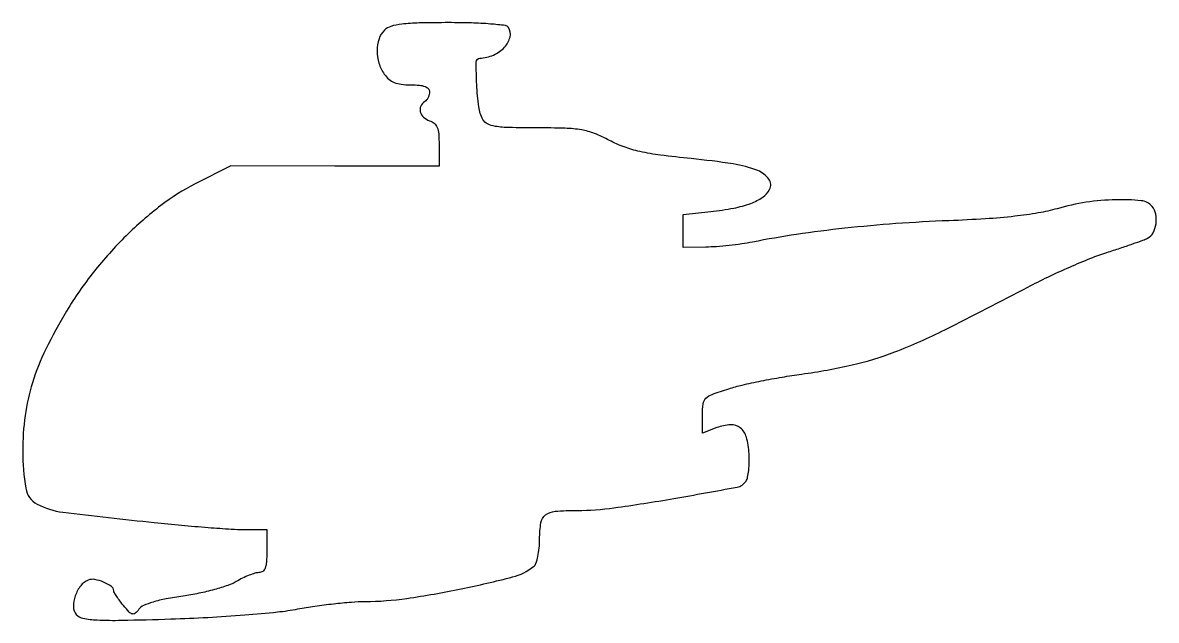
# Model space of a CAD drawing. Extents: x 0 to 237, y 0 to 125.
import ezdxf

# ---------------------------------------------------------------- set-up
doc = ezdxf.new("R2010")
doc.units = 0

msp = doc.modelspace()

# ---------------------------------------------------------------- linework, layer by layer
msp.add_lwpolyline([(75.571429, 123.428571, 0.118642), (74.45009, 121.596413, 0.078018), (74.060973, 119.143434, 0.073126), (74.441368, 116.527317, 0.080329), (75.556704, 114.222506, 0.063826), (76.514152, 113.170744, 0.080372), (77.639152, 112.489597, 0.06637), (79.08872, 112.117171, 0.029743), (81.056704, 112, -0.021299), (82.873019, 111.922593, -0.066389), (84.065867, 111.658643, -0.119222), (84.747456, 111.204574, -0.188641), (85, 110.559017, -0.061875), (84.925833, 109.961978, -0.051278), (84.70625, 109.359775, -0.053305), (84.382836, 108.842344, -0.08825), (84, 108.5, 0.151079), (83.179577, 107.559536, 0.167136), (83.075967, 106.360992, 0.145827), (83.745763, 105.22977, 0.110259), (85, 104.5, -0.098132), (85.992489, 103.953969, -0.12471), (86.601398, 103.108312, -0.075559), (86.914221, 101.742044, -0.018565), (87, 99.432612), (87, 95), (65.25, 95.015038), (43.5, 95.030075), (36.052333, 91.265038, 0.046328), (28.876476, 86.759598, 0.031601), (21.607819, 80.430317, 0.030341), (14.844932, 72.881305, 0.032032), (9.177241, 64.699439, 0.021814), (4.832513, 56.711494, 0.037924), (2.043671, 49.703152, 0.041689), (0.512128, 42.840724, 0.034076), (0, 35.334844, 0.042254), (0.651204, 27.642774, 0.23061), (3.017037, 24.344302, 0.093836), (8.379039, 22.637532, 0.004322), (27.5, 20.479235, 0.00308), (33.208231, 19.920358, 0.003319), (38.782813, 19.446503, 0.003136), (43.571613, 19.101637, 0.015843), (46.25, 19.010706), (51, 19), (51, 14.5, -0.015741), (50.928563, 12.231405, -0.071358), (50.659335, 10.939353, -0.147588), (50.151079, 10.258089, -0.160551), (49.368034, 10, 0.07318), (48.534219, 9.877306, 0.021068), (47.299536, 9.448416, 0.020712), (45.931551, 8.840991, 0.020691), (44.618034, 8.122268, -0.053957), (42.894496, 7.322959, -0.01534), (40.065922, 6.46113, -0.015261), (36.791473, 5.678692, -0.015611), (33.5, 5.104147, 0.012493), (29.978869, 4.512115, 0.025114), (27.243834, 3.837642, 0.030086), (25.257738, 3.107815, 0.12986), (24.280872, 2.33297, -0.048558), (23.523227, 1.501514, -0.247149), (22.9363, 1.35153, -0.146366), (22.273097, 1.735731, -0.015174), (21.064141, 3.101091, -0.012761), (20.296749, 4.071997, -0.016349), (19.643562, 5.005298, -0.014268), (19.151702, 5.808608, -0.11915), (19.033269, 6.214816, 0.234422), (18.527357, 7.125591, 0.051849), (16.913626, 8.006391, 0.051996), (15.06419, 8.56256, 0.139553), (13.707892, 8.441402, 0.137846), (12.125699, 7.262472, 0.080486), (10.992374, 5.167226, 0.083644), (10.608507, 2.908037, 0.175296), (11.204149, 1.254016, 0.176575), (12.58712, 0.446448, 0.032837), (15.558714, 0.108236, 0.01719), (20.664308, 0.040325, 0.002537), (30.983706, 0.310254, 0.006072), (38.659477, 0.643352, 0.005872), (46.410839, 1.165467, 0.005815), (53.221683, 1.78443, 0.021403), (57.5, 2.409427, -0.011242), (61.005643, 2.994514, -0.008168), (64.929277, 3.493738, -0.008258), (68.670161, 3.845308, -0.017859), (71.557112, 3.965112, 0.034349), (80.270983, 4.614895, 0.015374), (91.596611, 6.603913, 0.011877), (102.364091, 9.106286, 0.103238), (106.75, 11.267537, 0.143868), (107.234662, 11.94438, 0.030388), (107.633276, 13.357739, 0.029448), (107.908362, 15.115293, 0.024099), (108, 17.015456, -0.039116), (108.267271, 20.426591, -0.192604), (109.235352, 22.052881, -0.144518), (111.244176, 22.823411, -0.019257), (115.831787, 23.010268, 0.033974), (123.529976, 23.55096, 0.008378), (136.05537, 25.505499, 0.003084), (149.252143, 27.875836, 0.205049), (151.124168, 29.124871, 0.095101), (151.454968, 29.933549, 0.022222), (151.681055, 31.387841, 0.022125), (151.794309, 33.113168, 0.020122), (151.760519, 34.897567, 0.051841), (151.197483, 38.326216, 0.158043), (149.920743, 40.275593, 0.185737), (147.895901, 40.924584, 0.076098), (145.025438, 40.315703), (142, 39.173728), (142, 42.949974, -0.033047), (142.154984, 45.292333, -0.164942), (142.730308, 46.456241, -0.109552), (144.022097, 47.277947, -0.010892), (147.519082, 48.462184, -0.01956), (150.304117, 49.219864, -0.007258), (154.275391, 50.074593, -0.007179), (158.638944, 50.8827, -0.008601), (162.769082, 51.5135, 0.022928), (173.326137, 53.436812, 0.035404), (182.191754, 56.148537, 0.02425), (192.689404, 60.787512, 0.005504), (210, 69.703007, -0.010315), (214.149491, 71.78985, -0.007903), (218.765625, 73.904349, -0.008), (223.150569, 75.746592, -0.018692), (226.5, 76.947858, 0.003487), (229.290171, 77.853798, 0.00427), (231.884375, 78.740826, 0.003576), (234.051944, 79.520177, 0.030325), (235, 79.935552, 0.150618), (236.164275, 81.070311, 0.089252), (236.781642, 82.925727, 0.086058), (236.723989, 84.947218, 0.123756), (235.954319, 86.555042, 0.19749), (233.660978, 87.772721, 0.030251), (228.388894, 87.971388, 0.032043), (222.183302, 87.430871, 0.032197), (216.107813, 86.102107, -0.027539), (212.185973, 85.206038, -0.014648), (207.253349, 84.509585, -0.011844), (201.135924, 83.974269, -0.006197), (193.5, 83.582937, 0.008316), (182.447988, 82.96957, 0.009122), (171.759152, 82.001564, 0.009599), (161.688518, 80.707919, 0.01238), (152.5, 79.114426, -0.01367), (150.240721, 78.728618, -0.008507), (147.573438, 78.394052, -0.008534), (144.929409, 78.153581, -0.015272), (142.75, 78.059611), (138, 78), (138, 81.428044), (138, 84.856087), (143.75, 85.498245, 0.019027), (148.565931, 86.222494, 0.042717), (152.12278, 87.217226, 0.058914), (154.60404, 88.495701, 0.122084), (156.055132, 90.103014, 0.29063), (155.892344, 92.290499, 0.139784), (153.565619, 94.070582, 0.055757), (148.408795, 95.463979, 0.013541), (139.642137, 96.569319, -0.007529), (133.258226, 97.296377, -0.022875), (128.95681, 98.053363, -0.032124), (125.642564, 99.021371, -0.035114), (122.580522, 100.383634, 0.028705), (119.478642, 101.811477, 0.050971), (116.771374, 102.567008, 0.035116), (113.350658, 102.910547, 0.007473), (107.365706, 103, -0.005266), (101.650139, 103.060196, -0.03341), (98.756548, 103.315077, -0.073766), (97.09443, 103.832725, -0.159624), (96.140403, 104.75, -0.089271), (95.29304, 107.391786, -0.02058), (94.865577, 112.067887, -0.013206), (94.754777, 116.762657, -0.398119), (95.5, 117.545818, 0.091183), (98.369936, 118.230859, 0.101477), (100.687151, 119.879678, 0.128406), (101.823271, 121.985871, 0.200848), (101.505531, 123.991051, 0.23008), (100.840775, 124.412402, 0.008015), (97.712147, 124.715616, 0.012903), (93.787674, 124.930814, 0.007244), (89.012412, 125, 0.005358), (82.837785, 124.933837, 0.023743), (79.215, 124.683804, 0.040852), (76.919769, 124.223212, 0.127102)], format="xyb", close=True)

doc.saveas('drawing.dxf')
